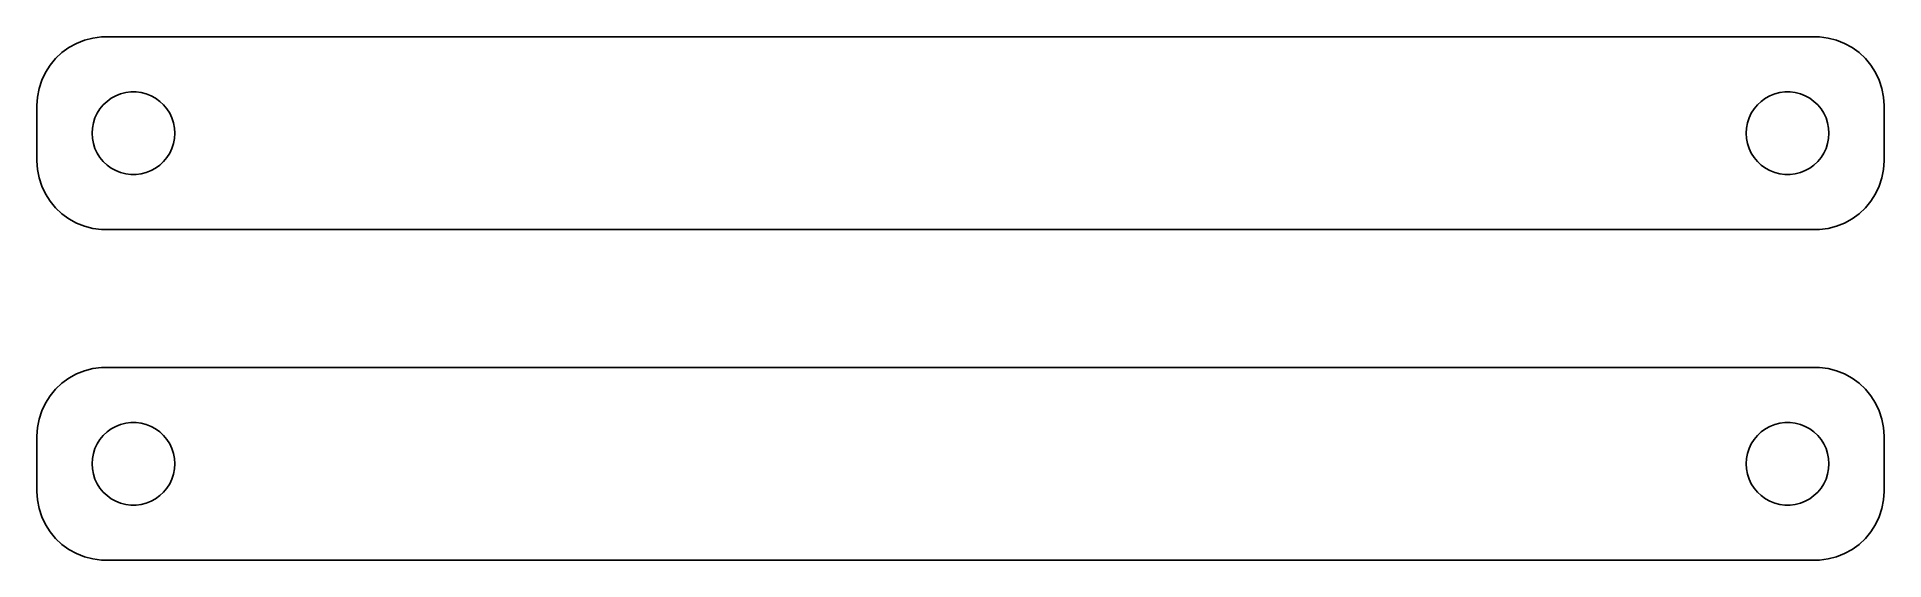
# Model space of a CAD drawing. Header units: metres. Extents: x -67 to 67, y 41 to 79.
import ezdxf

# ---------------------------------------------------------------- set-up
doc = ezdxf.new("R2010")
doc.units = ezdxf.units.M

msp = doc.modelspace()

# ---------------------------------------------------------------- linework, layer by layer
for p, q in [((-65.1871, 77.8526), (-65.6448, 77.4227)), ((-64.6791, 78.2216), (-65.1871, 77.8526)), ((-64.1289, 78.5241), (-64.6791, 78.2216)), ((-63.5451, 78.7553), (-64.1289, 78.5241)), ((-62.9369, 78.9114), (-63.5451, 78.7553)), ((-62.3139, 78.9901), (-62.9369, 78.9114)), ((62.3139, 78.9901), (-62.3139, 78.9901)), ((62.9369, 78.9114), (62.3139, 78.9901)), ((63.5451, 78.7553), (62.9369, 78.9114)), ((64.1289, 78.5241), (63.5451, 78.7553)), ((64.6791, 78.2216), (64.1289, 78.5241)), ((65.1871, 77.8526), (64.6791, 78.2216)), ((65.6448, 77.4227), (65.1871, 77.8526)), ((-66.3815, 76.4088), (-66.6489, 75.8406)), ((-66.0451, 76.9389), (-66.3815, 76.4088)), ((-65.6448, 77.4227), (-66.0451, 76.9389)), ((66.0451, 76.9389), (65.6448, 77.4227)), ((66.3815, 76.4088), (66.0451, 76.9389)), ((66.6489, 75.8406), (66.3815, 76.4088)), ((-66.8429, 75.2434), (-66.9606, 74.6267)), ((-66.6489, 75.8406), (-66.8429, 75.2434)), ((66.8429, 75.2434), (66.6489, 75.8406)), ((66.9606, 74.6267), (66.8429, 75.2434)), ((-66.9606, 74.6267), (-67, 74)), ((-67, 74), (-67, 70)), ((-62.6289, 73.4453), (-62.427, 73.7634)), ((-62.427, 73.7634), (-62.1869, 74.0536)), ((-62.1869, 74.0536), (-61.9123, 74.3115)), ((-61.9123, 74.3115), (-61.6075, 74.533)), ((-61.6075, 74.533), (-61.2773, 74.7145)), ((-61.2773, 74.7145), (-60.927, 74.8532)), ((-60.927, 74.8532), (-60.5621, 74.9469)), ((-60.5621, 74.9469), (-60.1884, 74.9941)), ((-60.1884, 74.9941), (-59.8116, 74.9941)), ((-59.8116, 74.9941), (-59.4379, 74.9469)), ((-59.4379, 74.9469), (-59.0729, 74.8532)), ((-59.0729, 74.8532), (-58.7227, 74.7145)), ((-58.7227, 74.7145), (-58.3925, 74.533)), ((-58.3925, 74.533), (-58.0877, 74.3115)), ((-58.0877, 74.3115), (-57.8131, 74.0536)), ((-57.8131, 74.0536), (-57.5729, 73.7634)), ((-57.5729, 73.7634), (-57.3711, 73.4453)), ((57.3711, 73.4453), (57.5729, 73.7634)), ((57.5729, 73.7634), (57.8131, 74.0536)), ((57.8131, 74.0536), (58.0877, 74.3115)), ((58.0877, 74.3115), (58.3925, 74.533)), ((58.3925, 74.533), (58.7227, 74.7145)), ((58.7227, 74.7145), (59.0729, 74.8532)), ((59.0729, 74.8532), (59.4379, 74.9469)), ((59.4379, 74.9469), (59.8116, 74.9941)), ((59.8116, 74.9941), (60.1884, 74.9941)), ((60.1884, 74.9941), (60.5621, 74.9469)), ((60.5621, 74.9469), (60.927, 74.8532)), ((60.927, 74.8532), (61.2773, 74.7145)), ((61.2773, 74.7145), (61.6075, 74.533)), ((61.6075, 74.533), (61.9123, 74.3115)), ((61.9123, 74.3115), (62.1869, 74.0536)), ((62.1869, 74.0536), (62.427, 73.7634)), ((62.427, 73.7634), (62.6289, 73.4453)), ((67, 74), (66.9606, 74.6267)), ((67, 70), (67, 74)), ((-63, 72), (-62.9763, 72.376)), ((-62.9763, 72.376), (-62.9057, 72.7461)), ((-62.9057, 72.7461), (-62.7893, 73.1044)), ((-62.7893, 73.1044), (-62.6289, 73.4453)), ((-57.3711, 73.4453), (-57.2107, 73.1044)), ((-57.2107, 73.1044), (-57.0942, 72.7461)), ((-57.0942, 72.7461), (-57.0237, 72.376)), ((-57.0237, 72.376), (-57, 72)), ((57, 72), (57.0237, 72.376)), ((57.0237, 72.376), (57.0942, 72.7461)), ((57.0942, 72.7461), (57.2107, 73.1044)), ((57.2107, 73.1044), (57.3711, 73.4453)), ((62.6289, 73.4453), (62.7893, 73.1044)), ((62.7893, 73.1044), (62.9057, 72.7461)), ((62.9057, 72.7461), (62.9763, 72.376)), ((62.9763, 72.376), (63, 72)), ((-62.9763, 71.624), (-63, 72)), ((-62.9057, 71.2539), (-62.9763, 71.624)), ((-62.7893, 70.8956), (-62.9057, 71.2539)), ((-57.0942, 71.2539), (-57.2107, 70.8956)), ((-57.0237, 71.624), (-57.0942, 71.2539)), ((-57, 72), (-57.0237, 71.624)), ((57.0237, 71.624), (57, 72)), ((57.0942, 71.2539), (57.0237, 71.624)), ((57.2107, 70.8956), (57.0942, 71.2539)), ((62.9057, 71.2539), (62.7893, 70.8956)), ((62.9763, 71.624), (62.9057, 71.2539)), ((63, 72), (62.9763, 71.624)), ((-67, 70), (-66.9606, 69.3733)), ((-62.6289, 70.5547), (-62.7893, 70.8956)), ((-62.427, 70.2366), (-62.6289, 70.5547)), ((-62.1869, 69.9464), (-62.427, 70.2366)), ((-61.9123, 69.6885), (-62.1869, 69.9464)), ((-61.6075, 69.467), (-61.9123, 69.6885)), ((-58.0877, 69.6885), (-58.3925, 69.467)), ((-57.8131, 69.9464), (-58.0877, 69.6885)), ((-57.5729, 70.2366), (-57.8131, 69.9464)), ((-57.3711, 70.5547), (-57.5729, 70.2366)), ((-57.2107, 70.8956), (-57.3711, 70.5547)), ((57.3711, 70.5547), (57.2107, 70.8956)), ((57.5729, 70.2366), (57.3711, 70.5547)), ((57.8131, 69.9464), (57.5729, 70.2366)), ((58.0877, 69.6885), (57.8131, 69.9464)), ((58.3925, 69.467), (58.0877, 69.6885)), ((61.9123, 69.6885), (61.6075, 69.467)), ((62.1869, 69.9464), (61.9123, 69.6885)), ((62.427, 70.2366), (62.1869, 69.9464)), ((62.6289, 70.5547), (62.427, 70.2366)), ((62.7893, 70.8956), (62.6289, 70.5547)), ((66.9606, 69.3733), (67, 70)), ((-66.9606, 69.3733), (-66.8429, 68.7566)), ((-66.8429, 68.7566), (-66.6489, 68.1594)), ((-61.2773, 69.2855), (-61.6075, 69.467)), ((-60.927, 69.1468), (-61.2773, 69.2855)), ((-60.5621, 69.0531), (-60.927, 69.1468)), ((-60.1884, 69.0059), (-60.5621, 69.0531)), ((-59.8116, 69.0059), (-60.1884, 69.0059)), ((-59.4379, 69.0531), (-59.8116, 69.0059)), ((-59.0729, 69.1468), (-59.4379, 69.0531)), ((-58.7227, 69.2855), (-59.0729, 69.1468)), ((-58.3925, 69.467), (-58.7227, 69.2855)), ((58.7227, 69.2855), (58.3925, 69.467)), ((59.0729, 69.1468), (58.7227, 69.2855)), ((59.4379, 69.0531), (59.0729, 69.1468)), ((59.8116, 69.0059), (59.4379, 69.0531)), ((60.1884, 69.0059), (59.8116, 69.0059)), ((60.5621, 69.0531), (60.1884, 69.0059)), ((60.927, 69.1468), (60.5621, 69.0531)), ((61.2773, 69.2855), (60.927, 69.1468)), ((61.6075, 69.467), (61.2773, 69.2855)), ((66.6489, 68.1594), (66.8429, 68.7566)), ((66.8429, 68.7566), (66.9606, 69.3733)), ((-66.6489, 68.1594), (-66.3815, 67.5912)), ((-66.3815, 67.5912), (-66.0451, 67.0611)), ((-66.0451, 67.0611), (-65.6448, 66.5773)), ((65.6448, 66.5773), (66.0451, 67.0611)), ((66.0451, 67.0611), (66.3815, 67.5912)), ((66.3815, 67.5912), (66.6489, 68.1594)), ((-65.6448, 66.5773), (-65.1871, 66.1474)), ((-65.1871, 66.1474), (-64.6791, 65.7784)), ((-64.6791, 65.7784), (-64.1289, 65.4759)), ((64.1289, 65.4759), (64.6791, 65.7784)), ((64.6791, 65.7784), (65.1871, 66.1474)), ((65.1871, 66.1474), (65.6448, 66.5773)), ((-64.1289, 65.4759), (-63.5451, 65.2447)), ((-63.5451, 65.2447), (-62.9369, 65.0886)), ((-62.9369, 65.0886), (-62.3139, 65.0099)), ((-62.3139, 65.0099), (62.3139, 65.0099)), ((62.3139, 65.0099), (62.9369, 65.0886)), ((62.9369, 65.0886), (63.5451, 65.2447)), ((63.5451, 65.2447), (64.1289, 65.4759)), ((-62.3139, 54.9901), (-62.9369, 54.9114)), ((62.3139, 54.9901), (-62.3139, 54.9901)), ((62.9369, 54.9114), (62.3139, 54.9901)), ((-65.1871, 53.8526), (-65.6448, 53.4227)), ((-64.6791, 54.2216), (-65.1871, 53.8526)), ((-64.1289, 54.5241), (-64.6791, 54.2216)), ((-63.5451, 54.7553), (-64.1289, 54.5241)), ((-62.9369, 54.9114), (-63.5451, 54.7553)), ((63.5451, 54.7553), (62.9369, 54.9114)), ((64.1289, 54.5241), (63.5451, 54.7553)), ((64.6791, 54.2216), (64.1289, 54.5241)), ((65.1871, 53.8526), (64.6791, 54.2216)), ((65.6448, 53.4227), (65.1871, 53.8526)), ((-66.3815, 52.4088), (-66.6489, 51.8406)), ((-66.0451, 52.9389), (-66.3815, 52.4088)), ((-65.6448, 53.4227), (-66.0451, 52.9389)), ((66.0451, 52.9389), (65.6448, 53.4227)), ((66.3815, 52.4088), (66.0451, 52.9389)), ((66.6489, 51.8406), (66.3815, 52.4088)), ((-66.8429, 51.2434), (-66.9606, 50.6267)), ((-66.6489, 51.8406), (-66.8429, 51.2434)), ((-60.927, 50.8532), (-60.5621, 50.9469)), ((-60.5621, 50.9469), (-60.1884, 50.9941)), ((-60.1884, 50.9941), (-59.8116, 50.9941)), ((-59.8116, 50.9941), (-59.4379, 50.9469)), ((-59.4379, 50.9469), (-59.0729, 50.8532)), ((59.0729, 50.8532), (59.4379, 50.9469)), ((59.4379, 50.9469), (59.8116, 50.9941)), ((59.8116, 50.9941), (60.1884, 50.9941)), ((60.1884, 50.9941), (60.5621, 50.9469)), ((60.5621, 50.9469), (60.927, 50.8532)), ((66.8429, 51.2434), (66.6489, 51.8406)), ((66.9606, 50.6267), (66.8429, 51.2434)), ((-66.9606, 50.6267), (-67, 50)), ((-67, 50), (-67, 46)), ((-62.6289, 49.4453), (-62.427, 49.7634)), ((-62.427, 49.7634), (-62.1869, 50.0536)), ((-62.1869, 50.0536), (-61.9123, 50.3115)), ((-61.9123, 50.3115), (-61.6075, 50.533)), ((-61.6075, 50.533), (-61.2773, 50.7145)), ((-61.2773, 50.7145), (-60.927, 50.8532)), ((-59.0729, 50.8532), (-58.7227, 50.7145)), ((-58.7227, 50.7145), (-58.3925, 50.533)), ((-58.3925, 50.533), (-58.0877, 50.3115)), ((-58.0877, 50.3115), (-57.8131, 50.0536)), ((-57.8131, 50.0536), (-57.5729, 49.7634)), ((-57.5729, 49.7634), (-57.3711, 49.4453)), ((57.3711, 49.4453), (57.5729, 49.7634)), ((57.5729, 49.7634), (57.8131, 50.0536)), ((57.8131, 50.0536), (58.0877, 50.3115)), ((58.0877, 50.3115), (58.3925, 50.533)), ((58.3925, 50.533), (58.7227, 50.7145)), ((58.7227, 50.7145), (59.0729, 50.8532)), ((60.927, 50.8532), (61.2773, 50.7145)), ((61.2773, 50.7145), (61.6075, 50.533)), ((61.6075, 50.533), (61.9123, 50.3115)), ((61.9123, 50.3115), (62.1869, 50.0536)), ((62.1869, 50.0536), (62.427, 49.7634)), ((62.427, 49.7634), (62.6289, 49.4453)), ((67, 50), (66.9606, 50.6267)), ((67, 46), (67, 50)), ((-63, 48), (-62.9763, 48.376)), ((-62.9763, 48.376), (-62.9057, 48.7461)), ((-62.9057, 48.7461), (-62.7893, 49.1044)), ((-62.7893, 49.1044), (-62.6289, 49.4453)), ((-57.3711, 49.4453), (-57.2107, 49.1044)), ((-57.2107, 49.1044), (-57.0942, 48.7461)), ((-57.0942, 48.7461), (-57.0237, 48.376)), ((-57.0237, 48.376), (-57, 48)), ((57, 48), (57.0237, 48.376)), ((57.0237, 48.376), (57.0942, 48.7461)), ((57.0942, 48.7461), (57.2107, 49.1044)), ((57.2107, 49.1044), (57.3711, 49.4453)), ((62.6289, 49.4453), (62.7893, 49.1044)), ((62.7893, 49.1044), (62.9057, 48.7461)), ((62.9057, 48.7461), (62.9763, 48.376)), ((62.9763, 48.376), (63, 48)), ((-62.9763, 47.624), (-63, 48)), ((-62.9057, 47.2539), (-62.9763, 47.624)), ((-62.7893, 46.8956), (-62.9057, 47.2539)), ((-57.0942, 47.2539), (-57.2107, 46.8956)), ((-57.0237, 47.624), (-57.0942, 47.2539)), ((-57, 48), (-57.0237, 47.624)), ((57.0237, 47.624), (57, 48)), ((57.0942, 47.2539), (57.0237, 47.624)), ((57.2107, 46.8956), (57.0942, 47.2539)), ((62.9057, 47.2539), (62.7893, 46.8956)), ((62.9763, 47.624), (62.9057, 47.2539)), ((63, 48), (62.9763, 47.624)), ((-67, 46), (-66.9606, 45.3733)), ((-62.6289, 46.5547), (-62.7893, 46.8956)), ((-62.427, 46.2366), (-62.6289, 46.5547)), ((-62.1869, 45.9464), (-62.427, 46.2366)), ((-61.9123, 45.6885), (-62.1869, 45.9464)), ((-61.6075, 45.467), (-61.9123, 45.6885)), ((-58.0877, 45.6885), (-58.3925, 45.467)), ((-57.8131, 45.9464), (-58.0877, 45.6885)), ((-57.5729, 46.2366), (-57.8131, 45.9464)), ((-57.3711, 46.5547), (-57.5729, 46.2366)), ((-57.2107, 46.8956), (-57.3711, 46.5547)), ((57.3711, 46.5547), (57.2107, 46.8956)), ((57.5729, 46.2366), (57.3711, 46.5547)), ((57.8131, 45.9464), (57.5729, 46.2366)), ((58.0877, 45.6885), (57.8131, 45.9464)), ((58.3925, 45.467), (58.0877, 45.6885)), ((61.9123, 45.6885), (61.6075, 45.467)), ((62.1869, 45.9464), (61.9123, 45.6885)), ((62.427, 46.2366), (62.1869, 45.9464)), ((62.6289, 46.5547), (62.427, 46.2366)), ((62.7893, 46.8956), (62.6289, 46.5547)), ((66.9606, 45.3733), (67, 46)), ((-66.9606, 45.3733), (-66.8429, 44.7566)), ((-66.8429, 44.7566), (-66.6489, 44.1594)), ((-61.2773, 45.2855), (-61.6075, 45.467)), ((-60.927, 45.1468), (-61.2773, 45.2855)), ((-60.5621, 45.0531), (-60.927, 45.1468)), ((-60.1884, 45.0059), (-60.5621, 45.0531)), ((-59.8116, 45.0059), (-60.1884, 45.0059)), ((-59.4379, 45.0531), (-59.8116, 45.0059)), ((-59.0729, 45.1468), (-59.4379, 45.0531)), ((-58.7227, 45.2855), (-59.0729, 45.1468)), ((-58.3925, 45.467), (-58.7227, 45.2855)), ((58.7227, 45.2855), (58.3925, 45.467)), ((59.0729, 45.1468), (58.7227, 45.2855)), ((59.4379, 45.0531), (59.0729, 45.1468)), ((59.8116, 45.0059), (59.4379, 45.0531)), ((60.1884, 45.0059), (59.8116, 45.0059)), ((60.5621, 45.0531), (60.1884, 45.0059)), ((60.927, 45.1468), (60.5621, 45.0531)), ((61.2773, 45.2855), (60.927, 45.1468)), ((61.6075, 45.467), (61.2773, 45.2855)), ((66.6489, 44.1594), (66.8429, 44.7566)), ((66.8429, 44.7566), (66.9606, 45.3733)), ((-66.6489, 44.1594), (-66.3815, 43.5912)), ((-66.3815, 43.5912), (-66.0451, 43.0611)), ((-66.0451, 43.0611), (-65.6448, 42.5773)), ((65.6448, 42.5773), (66.0451, 43.0611)), ((66.0451, 43.0611), (66.3815, 43.5912)), ((66.3815, 43.5912), (66.6489, 44.1594)), ((-65.6448, 42.5773), (-65.1871, 42.1474)), ((-65.1871, 42.1474), (-64.6791, 41.7784)), ((-64.6791, 41.7784), (-64.1289, 41.4759)), ((64.1289, 41.4759), (64.6791, 41.7784)), ((64.6791, 41.7784), (65.1871, 42.1474)), ((65.1871, 42.1474), (65.6448, 42.5773)), ((-64.1289, 41.4759), (-63.5451, 41.2447)), ((-63.5451, 41.2447), (-62.9369, 41.0886)), ((-62.9369, 41.0886), (-62.3139, 41.0099)), ((-62.3139, 41.0099), (62.3139, 41.0099)), ((62.3139, 41.0099), (62.9369, 41.0886)), ((62.9369, 41.0886), (63.5451, 41.2447)), ((63.5451, 41.2447), (64.1289, 41.4759))]:
    msp.add_line(p, q)

doc.saveas('drawing.dxf')
